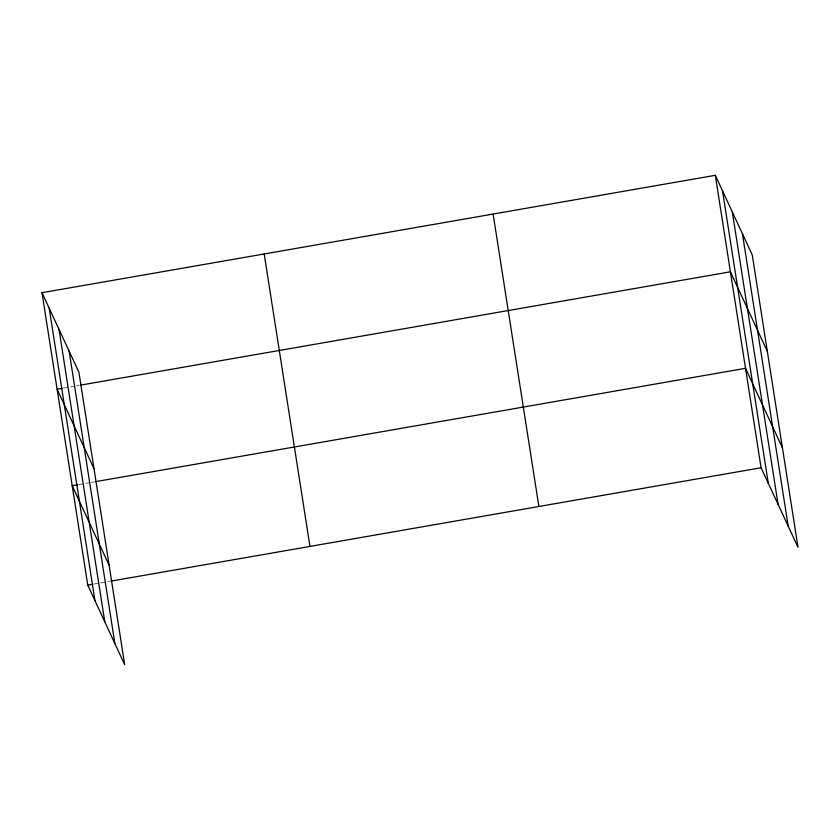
<?xml version="1.0" encoding="UTF-8"?>
<svg xmlns="http://www.w3.org/2000/svg" width="840" height="840" viewBox="0 0 840 840"><rect width="100%" height="100%" fill="white"/><g stroke="black" fill="none" stroke-linecap="round" stroke-linejoin="round"><path stroke-width="0.63" stroke-dasharray="4.2 3.15" d="M63.567 388.091L75.191 386.064M76.482 385.833L79.065 385.381M78.666 484.596L90.29 482.57M91.581 482.339L94.164 481.887M94.227 584.021L99.393 583.128M100.684 582.897L109.725 581.322"/><path stroke-width="1.26" d="M42 292.709L78.918 372.246L124.688 664.692L87.77 585.154L42 292.709L715.312 175.308L752.231 254.846L798 547.292L761.082 467.754L715.312 175.308M62.276 388.311L57.099 389.214L94.028 468.752M80.357 385.161L730.412 271.814L767.329 351.362M77.374 484.817L72.209 485.719L109.127 565.257M95.456 481.667L745.521 368.319L782.439 447.867M87.77 585.154L92.936 584.251M111.027 581.101L761.082 467.754M742.424 233.72L788.193 526.166M732.312 211.942L778.082 504.389M722.505 190.806L768.275 483.252M493.112 214.053L538.881 506.499M264.191 253.964L309.96 546.409M69.111 351.11L114.88 643.555M59.01 329.343L104.78 621.789M49.193 308.207L94.962 600.653"/></g></svg>
